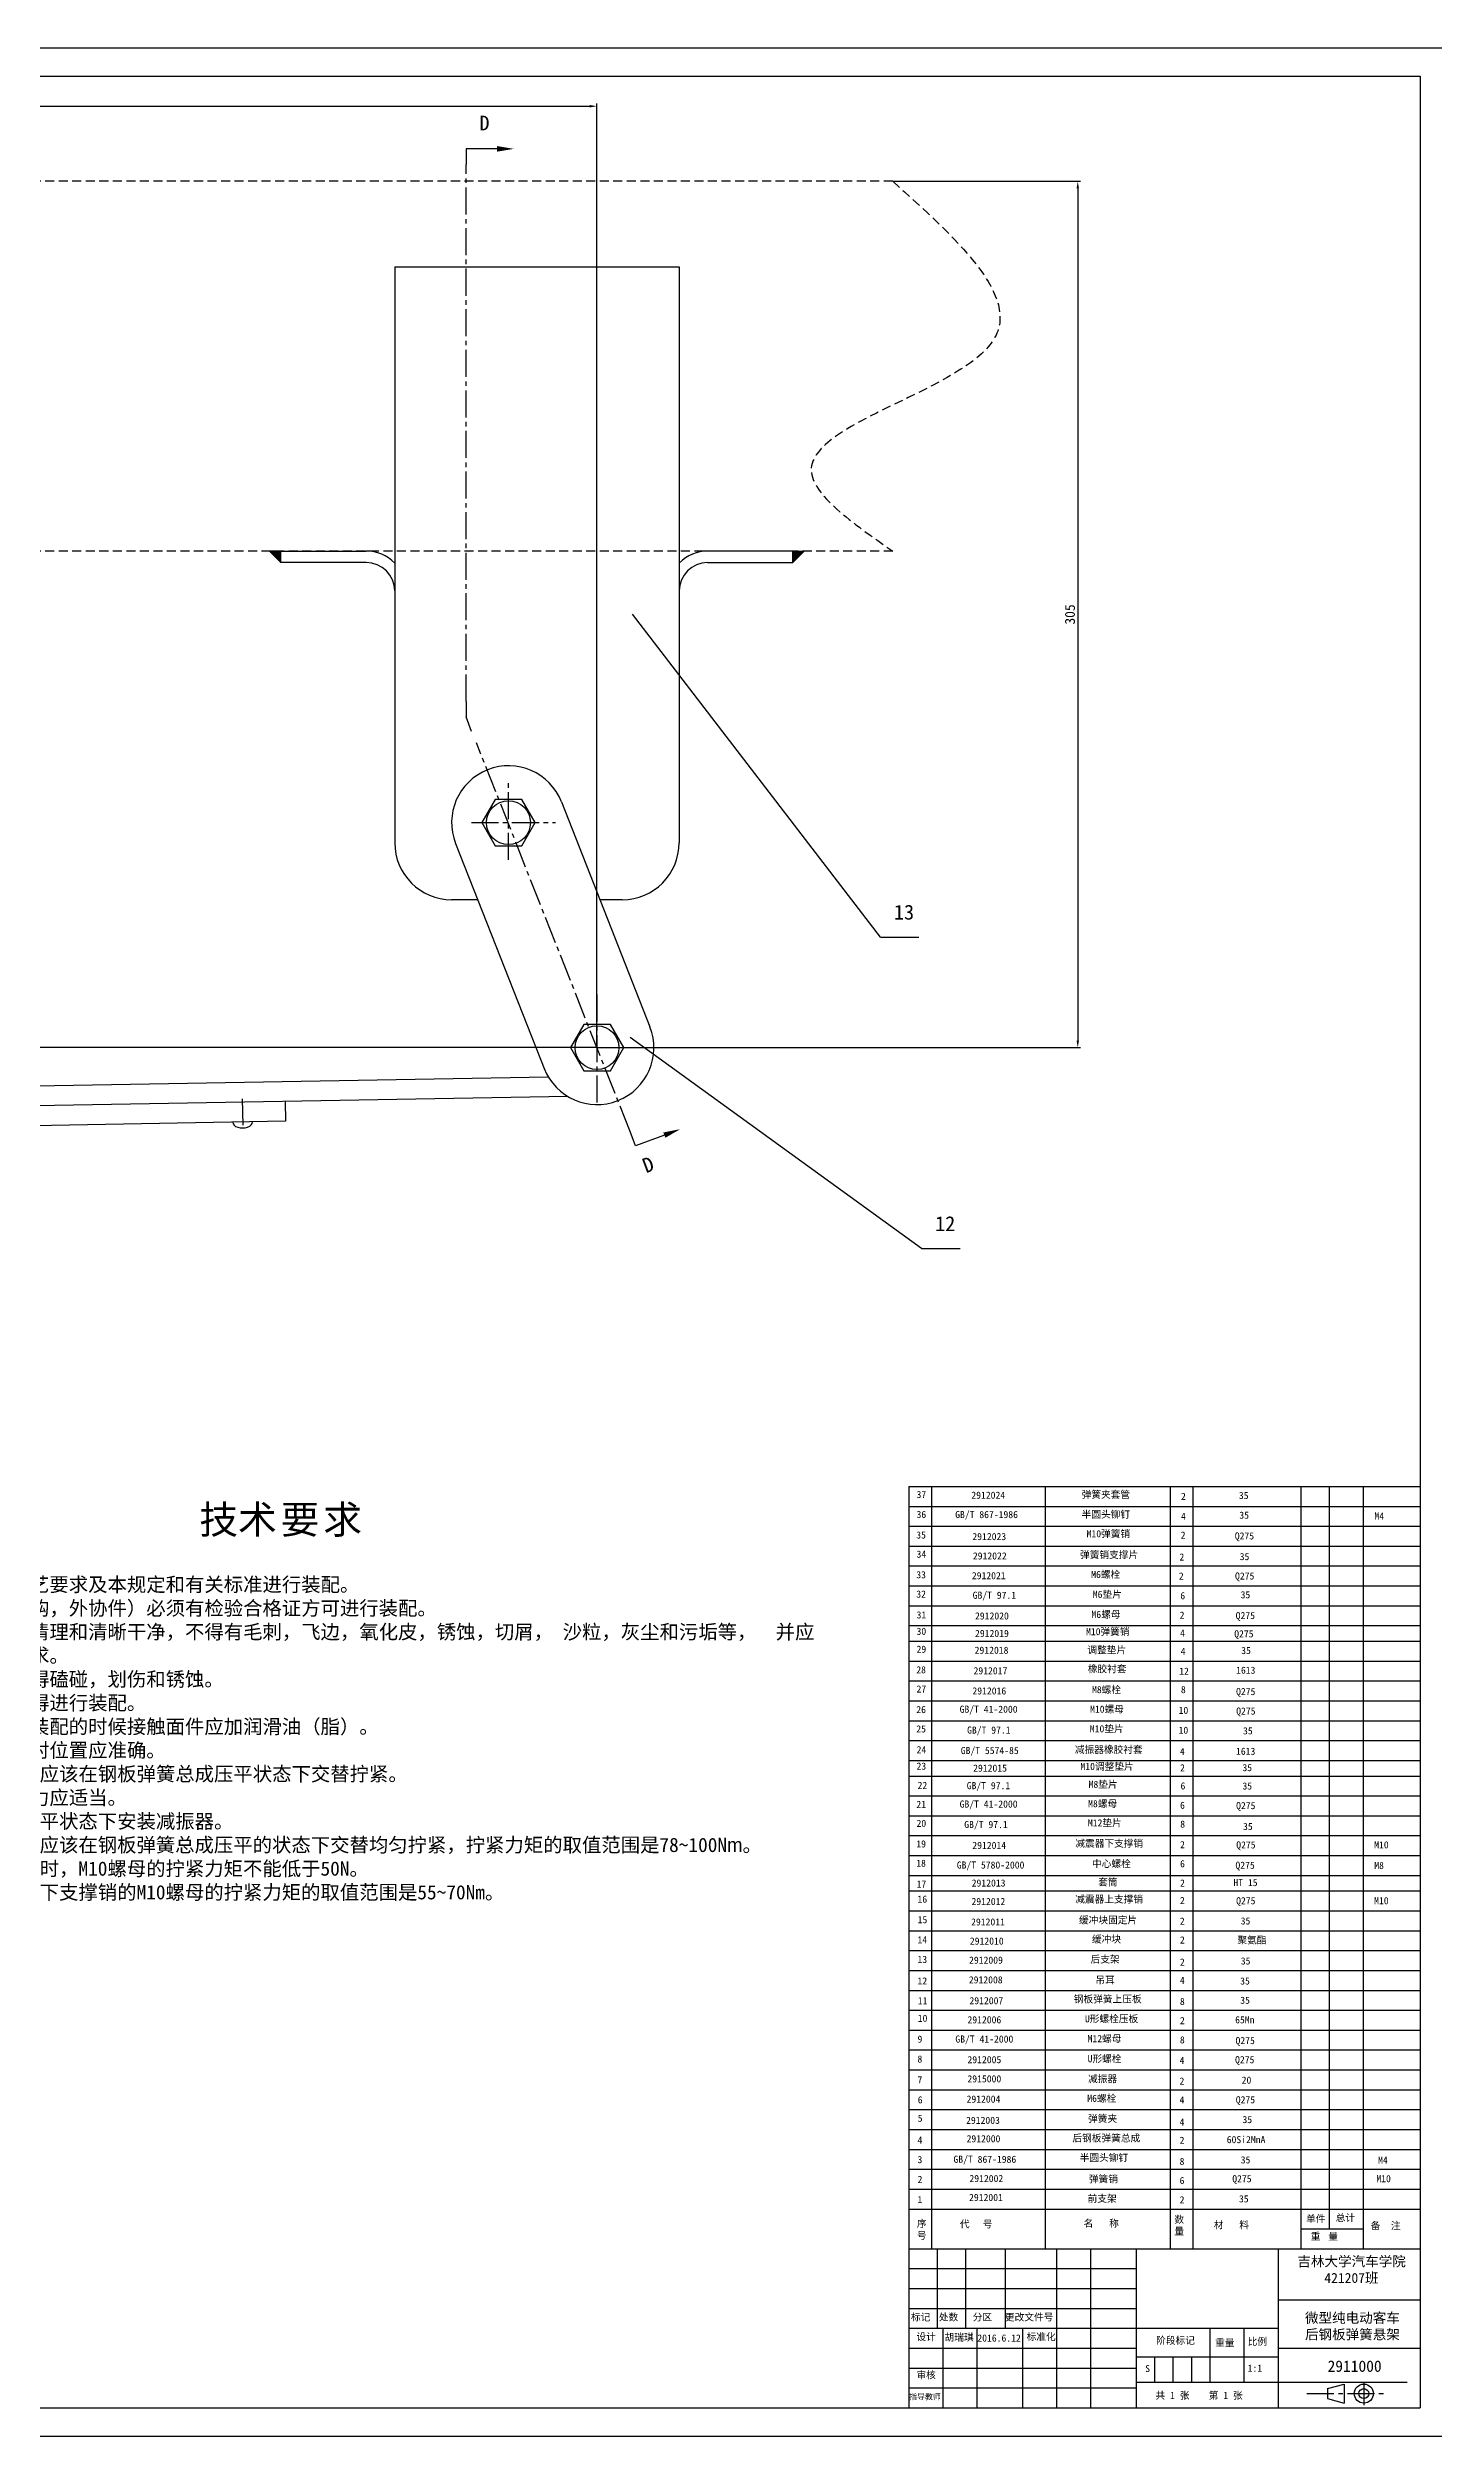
# Model space of a CAD drawing. Header units: millimetres. Extents: x -4667 to 8941, y -1665 to 5310.
# Drawn here: x -743 to -255, y 1433 to 2274 of the extents above; entities that cross this region are included whole.
import ezdxf

# ---------------------------------------------------------------- set-up
doc = ezdxf.new("R2010")
doc.units = ezdxf.units.MM
doc.linetypes.add('CENTER2', pattern=[28.575, 19.05, -3.175, 3.175, -3.175])
doc.linetypes.add('DASHED2', pattern=[9.525, 6.35, -3.175])
for name, color, linetype in [('尺寸', 4, 'CONTINUOUS'), ('尺寸标注', 3, 'CONTINUOUS'), ('文字', 3, 'CONTINUOUS'), ('点划线', 6, 'CENTER2'), ('细实线', 3, 'CONTINUOUS'), ('虚线', 4, 'DASHED2')]:
    doc.layers.add(name, color=color, linetype=linetype)
doc.layers.add('粗实线', color=2, linetype='CONTINUOUS', lineweight=30)
doc.styles.get("Standard").update_dxf_attribs({"font": '', "height": 3.5})
doc.styles.get('Standard').set_extended_font_data('SimSun')
doc.dimstyles.new('无偏差$0', dxfattribs={"dimtxt": 3.5, "dimasz": 2.5, "dimexe": 1, "dimexo": 0, "dimgap": 1, "dimtad": 1, "dimtoh": 1, "dimdec": 0, "dimzin": 0, "dimdsep": 46, "dimtxsty": 'Standard', "dimcen": 2.5, "dimclrd": 256, "dimadec": 0, "dimazin": 0, "dimtfac": 1, "dimtdec": 0, "dimtofl": 0, "dimtmove": 0, "dimatfit": 3, "dimfxl": 1, "dimtolj": 1, "dimtzin": 0, "dimarcsym": 0})

# ---------------------------------------------------------------- blocks, each defined once
blk = doc.blocks.new('*D143')
at = {"layer": '尺寸', "color": 0, "lineweight": -2, "ltscale": 0.5}
for p, q in [((-445.5, 2226.84), (-379.38, 2226.84)), ((-549.65, 1921.8), (-379.38, 1921.8))]:
    blk.add_line(p, q, dxfattribs=at)
at = {"layer": '尺寸', "lineweight": -2, "ltscale": 0.5}
blk.add_line((-380.38, 2224.34), (-380.38, 1924.3), dxfattribs=at)
at = {"layer": '尺寸', "ltscale": 0.5}
for points in [[(-380.8, 2224.34), (-379.97, 2224.34), (-380.38, 2226.84)], [(-380.8, 1924.3), (-379.97, 1924.3), (-380.38, 1921.8)]]:
    blk.add_solid(points, dxfattribs=at)
at = {"layer": '尺寸', "color": 0, "ltscale": 0.5, "insert": (-383.13, 2074.32), "char_height": 3.5, "attachment_point": 5, "rotation": 90}
blk.add_mtext('\\A1;305', dxfattribs=at)
blk = doc.blocks.new('*D145')
at = {"layer": '尺寸', "color": 0, "lineweight": -2, "ltscale": 0.5}
for p, q in [((-549.65, 1921.8), (-1848.86, 1921.8)), ((-1751.55, 1901.77), (-1848.86, 1901.77))]:
    blk.add_line(p, q, dxfattribs=at)
at = {"layer": '尺寸', "lineweight": -2, "ltscale": 0.5}
blk.add_line((-1847.86, 1919.3), (-1847.86, 1904.27), dxfattribs=at)
at = {"layer": '尺寸', "ltscale": 0.5}
for points in [[(-1848.28, 1919.3), (-1847.45, 1919.3), (-1847.86, 1921.8)], [(-1848.28, 1904.27), (-1847.45, 1904.27), (-1847.86, 1901.77)]]:
    blk.add_solid(points, dxfattribs=at)
at = {"layer": '尺寸', "color": 0, "ltscale": 0.5, "insert": (-1850.61, 1911.79), "char_height": 3.5, "attachment_point": 5, "rotation": 90}
blk.add_mtext('\\A1;20', dxfattribs=at)
blk = doc.blocks.new('*D146')
at = {"layer": '尺寸', "color": 0, "lineweight": -2, "ltscale": 0.5}
for p, q in [((-1751.55, 1901.77), (-1751.55, 2254.28)), ((-549.69, 1921.8), (-549.69, 2254.28))]:
    blk.add_line(p, q, dxfattribs=at)
at = {"layer": '尺寸', "lineweight": -2, "ltscale": 0.5}
blk.add_line((-1749.05, 2253.28), (-552.19, 2253.28), dxfattribs=at)
at = {"layer": '尺寸', "ltscale": 0.5}
for points in [[(-1749.05, 2253.7), (-1749.05, 2252.87), (-1751.55, 2253.28)], [(-552.19, 2253.7), (-552.19, 2252.87), (-549.69, 2253.28)]]:
    blk.add_solid(points, dxfattribs=at)
at = {"layer": '尺寸', "color": 0, "ltscale": 0.5, "insert": (-1193.69, 2256.03), "char_height": 3.5, "attachment_point": 5}
blk.add_mtext('\\A1;1200', dxfattribs=at)

msp = doc.modelspace()

# ---------------------------------------------------------------- hatches: boundary and pattern name
at = {"layer": '粗实线', "ltscale": 0.5}
for points in [[(-660.96, 2092.62), (-660.96, 2096.63), (-664.97, 2096.63)], [(-476.67, 2096.63), (-480.67, 2096.63), (-480.67, 2092.62)]]:
    msp.add_hatch(color=256, dxfattribs=at).paths.add_polyline_path(points)

# ---------------------------------------------------------------- linework, layer by layer
at = {"layer": '尺寸标注'}
for p, q in [((-439.87, 1753.29), (-259.87, 1753.29)), ((-439.87, 1739.29), (-259.87, 1739.29)), ((-439.87, 1732.29), (-259.87, 1732.29)), ((-439.87, 1725.29), (-259.87, 1725.29)), ((-439.87, 1718.29), (-259.87, 1718.29)), ((-439.87, 1705.82), (-259.87, 1705.82)), ((-439.87, 1691.82), (-259.87, 1691.82)), ((-439.87, 1684.82), (-259.87, 1684.82)), ((-439.87, 1677.82), (-259.87, 1677.82)), ((-439.87, 1670.82), (-259.87, 1670.82)), ((-439.88, 1651.34), (-259.88, 1651.34)), ((-439.88, 1644.34), (-259.88, 1644.34)), ((-439.88, 1637.34), (-259.88, 1637.34)), ((-439.88, 1630.34), (-259.88, 1630.34))]:
    msp.add_line(p, q, dxfattribs=at)
at = {"layer": '点划线', "ltscale": 0.5}
for p, q in [((-595.78, 2043.7), (-595.78, 2232.79)), ((-538.04, 1892.32), (-592.11, 2029.15)), ((-580.83, 1987.91), (-580.83, 2015.99)), ((-593.89, 2001.02), (-564.29, 2001.02)), ((-549.65, 1902.44), (-549.65, 1940.81)), ((-674.55, 1903.73), (-674.39, 1894.45)), ((-299.73, 1447.88), (-272.32, 1447.88)), ((-279.67, 1451.55), (-279.67, 1443.75))]:
    msp.add_line(p, q, dxfattribs=at)
at = {"layer": '粗实线'}
for p, q in [((-1990.88, 2263.87), (-259.88, 2263.87)), ((-259.88, 2263.87), (-259.88, 1442.87)), ((-439.88, 1767.29), (-439.88, 1498.87)), ((-439.87, 1767.29), (-259.87, 1767.29)), ((-439.87, 1767.29), (-259.87, 1767.29)), ((-431.88, 1767.29), (-431.88, 1498.87)), ((-391.88, 1767.29), (-391.88, 1498.87)), ((-347.88, 1767.29), (-347.88, 1498.87)), ((-339.88, 1767.29), (-339.88, 1498.87)), ((-301.88, 1767.29), (-301.88, 1498.87)), ((-291.88, 1767.29), (-291.88, 1505.87)), ((-279.88, 1767.29), (-279.88, 1498.87)), ((-259.88, 1555.06), (-259.88, 1498.87)), ((-439.88, 1512.87), (-259.88, 1512.87)), ((-301.88, 1505.87), (-279.88, 1505.87)), ((-439.88, 1498.87), (-439.88, 1442.87)), ((-439.88, 1498.87), (-259.88, 1498.87)), ((-429.88, 1498.87), (-429.88, 1470.87)), ((-419.88, 1498.87), (-419.88, 1470.87)), ((-405.96, 1498.87), (-405.96, 1470.87)), ((-387.88, 1498.87), (-387.88, 1470.87)), ((-375.88, 1498.87), (-375.88, 1442.87)), ((-359.88, 1498.87), (-359.88, 1442.87)), ((-309.88, 1498.87), (-309.88, 1442.87)), ((-259.88, 1498.87), (-259.88, 1442.87)), ((-309.88, 1480.87), (-259.88, 1480.87)), ((-439.88, 1477.87), (-359.88, 1477.87)), ((-439.88, 1470.87), (-309.88, 1470.87)), ((-439.88, 1463.87), (-359.88, 1463.87)), ((-427.88, 1470.87), (-427.88, 1442.87)), ((-415.88, 1470.87), (-415.88, 1442.87)), ((-399.88, 1470.87), (-399.88, 1442.87)), ((-387.88, 1470.87), (-387.88, 1442.87)), ((-333.88, 1470.87), (-333.88, 1451.87)), ((-321.88, 1470.87), (-321.88, 1451.87)), ((-309.88, 1463.87), (-259.88, 1463.87)), ((-359.88, 1460.87), (-309.88, 1460.87)), ((-359.88, 1451.87), (-309.88, 1451.87)), ((-1990.88, 1442.87), (-259.88, 1442.87))]:
    msp.add_line(p, q, dxfattribs=at)
at = {"layer": '粗实线', "ltscale": 0.5}
for p, q in [((-595.78, 2238.27), (-595.78, 2232.79)), ((-620.9, 2196.79), (-620.9, 2082.61)), ((-620.9, 2196.79), (-520.74, 2196.79)), ((-520.74, 2196.79), (-520.74, 2082.61)), ((-660.96, 2092.62), (-664.97, 2096.63)), ((-660.96, 2096.63), (-664.97, 2096.63)), ((-660.96, 2092.62), (-660.96, 2096.63)), ((-660.96, 2096.63), (-630.91, 2096.63)), ((-660.96, 2092.62), (-660.96, 2096.63)), ((-480.67, 2096.63), (-510.72, 2096.63)), ((-480.67, 2092.62), (-476.67, 2096.63)), ((-480.67, 2092.62), (-480.67, 2096.63)), ((-480.67, 2096.63), (-476.67, 2096.63)), ((-630.91, 2092.62), (-660.96, 2092.62)), ((-630.91, 2092.62), (-630.91, 2092.62)), ((-510.72, 2092.62), (-510.72, 2092.62)), ((-510.72, 2092.62), (-480.67, 2092.62)), ((-620.9, 2082.61), (-620.9, 1993.93)), ((-520.74, 2082.61), (-520.74, 1993.93)), ((-595.78, 2043.7), (-595.78, 2038.23)), ((-593.86, 2033.1), (-595.78, 2038.23)), ((-562.19, 2008.36), (-531.01, 1929.14)), ((-599.47, 1993.69), (-568.03, 1913.82)), ((-591.68, 1973.9), (-600.86, 1973.9)), ((-540.77, 1973.9), (-548.63, 1973.9)), ((-799.83, 1907.44), (-566.82, 1911.49)), ((-559.9, 1904.6), (-799.71, 1900.43)), ((-659.51, 1902.87), (-659.39, 1895.86)), ((-659.39, 1895.86), (-799.59, 1893.42)), ((-536.12, 1887.19), (-538.04, 1892.32)), ((-292.4, 1449.63), (-286.59, 1451.24)), ((-292.4, 1449.63), (-292.4, 1446.13)), ((-286.59, 1451.24), (-286.59, 1444.52)), ((-292.4, 1446.13), (-286.59, 1444.52))]:
    msp.add_line(p, q, dxfattribs=at)
for points in [[(-576.13, 1992.88), (-571.44, 2001.02), (-576.13, 2009.16), (-585.53, 2009.16), (-590.23, 2001.02), (-585.53, 1992.88)], [(-544.95, 1913.67), (-540.25, 1921.8), (-544.95, 1929.94), (-554.35, 1929.94), (-559.05, 1921.8), (-554.35, 1913.67)]]:
    msp.add_lwpolyline(points, close=True, dxfattribs=at)
for centre, radius in [((-580.83, 2001.02), 7.73), ((-549.65, 1921.8), 7.73), ((-279.67, 1447.88), 3.36), ((-279.67, 1447.88), 1.75)]:
    msp.add_circle(centre, radius, dxfattribs=at)
for centre, radius, start, end in [((-630.91, 2082.61), 14.02, 44.41531, 90), ((-510.72, 2082.61), 14.02, 90, 135), ((-630.91, 2082.61), 10.02, 0, 90), ((-510.72, 2082.61), 10.02, 90, 180), ((-580.83, 2001.02), 20.03, 21.48609, 201.48609), ((-600.86, 1993.93), 20.03, 180, 270), ((-540.77, 1993.93), 20.03, 270, 0), ((-549.65, 1921.8), 20.03, 201.48609, 21.48609)]:
    msp.add_arc(centre, radius, start, end, dxfattribs=at)
msp.add_ellipse((-674.41, 1895.59), major_axis=(-3.48, -0.11), ratio=0.595361, start_param=6.258506, end_param=9.400099, dxfattribs=at)
at = {"layer": '细实线'}
for p, q in [((-2015.88, 2273.87), (-249.88, 2273.87)), ((-439.87, 1760.29), (-259.87, 1760.29)), ((-439.87, 1746.29), (-259.87, 1746.29)), ((-439.87, 1712.82), (-259.87, 1712.82)), ((-439.87, 1698.82), (-259.87, 1698.82)), ((-439.88, 1665.34), (-259.88, 1665.34)), ((-439.88, 1658.34), (-259.88, 1658.34)), ((-439.88, 1624.87), (-259.88, 1624.87)), ((-439.88, 1617.87), (-259.88, 1617.87)), ((-439.88, 1610.87), (-259.88, 1610.87)), ((-439.88, 1603.87), (-259.88, 1603.87)), ((-439.88, 1596.87), (-259.88, 1596.87)), ((-439.88, 1589.87), (-259.88, 1589.87)), ((-439.88, 1582.87), (-259.88, 1582.87)), ((-439.88, 1575.87), (-259.88, 1575.87)), ((-439.88, 1568.87), (-259.88, 1568.87)), ((-439.88, 1561.87), (-259.88, 1561.87)), ((-439.88, 1554.87), (-259.88, 1554.87)), ((-439.88, 1547.87), (-259.88, 1547.87)), ((-439.88, 1540.87), (-259.88, 1540.87)), ((-439.88, 1533.87), (-259.88, 1533.87)), ((-439.88, 1526.87), (-259.88, 1526.87)), ((-439.88, 1519.87), (-259.88, 1519.87)), ((-439.88, 1512.87), (-259.88, 1512.87)), ((-439.88, 1491.87), (-359.88, 1491.87)), ((-439.88, 1484.87), (-359.88, 1484.87)), ((-439.88, 1456.87), (-359.88, 1456.87)), ((-353.38, 1460.87), (-353.38, 1451.87)), ((-346.88, 1460.87), (-346.88, 1451.87)), ((-340.38, 1460.87), (-340.38, 1451.87)), ((-439.88, 1449.87), (-359.88, 1449.87)), ((-2015.88, 1432.87), (-249.88, 1432.87))]:
    msp.add_line(p, q, dxfattribs=at)
at = {"layer": '细实线', "ltscale": 0.5}
for p, q in [((-449.86, 1960.73), (-537.19, 2074.41)), ((-449.86, 1960.73), (-436.29, 1960.73)), ((-435.35, 1851.07), (-538.04, 1925.32)), ((-435.35, 1851.07), (-421.78, 1851.07)), ((-309.88, 1451.87), (-264.38, 1451.87))]:
    msp.add_line(p, q, dxfattribs=at)
at = {"layer": '细实线', "linetype": 'ByBlock', "lineweight": -2, "ltscale": 0.5}
for points in [[(-584.92, 2238.27), (-595.78, 2238.27)], [(-525.95, 1891.01), (-536.12, 1887.19)]]:
    msp.add_lwpolyline(points, dxfattribs=at)
at = {"layer": '细实线', "ltscale": 0.5}
for points in [[(-584.92, 2239.26), (-578.94, 2238.27), (-584.92, 2237.27)], [(-525.6, 1890.07), (-520.35, 1893.1), (-526.3, 1891.94)]]:
    msp.add_solid(points, dxfattribs=at)
at = {"layer": '虚线', "ltscale": 0.5}
for p, q in [((-445.5, 2226.84), (-1346.79, 2226.84)), ((-445.5, 2096.63), (-1350.75, 2096.63))]:
    msp.add_line(p, q, dxfattribs=at)
msp.add_spline([(-445.5, 2226.84), (-409.53, 2171.93), (-474.23, 2125.14), (-445.5, 2096.63)], degree=3, dxfattribs=at)

# ---------------------------------------------------------------- texts
at = {"layer": '尺寸标注', "attachment_point": 1}
for s, insert, char_height, width in [('{\\fSimSun|b0|i0|c134|p54;弹簧夹套管}', (-379.02, 1765.71), 2.5, 39.018), ('37', (-437.15, 1765.7), 2.5, 11.0575), ('36', (-437.15, 1758.7), 2.5, 11.0575), ('{\\fSimSun|b0|i0|c134|p54;GB/T 867-1986}', (-423.55, 1758.65), 2.5, 39.018), ('{\\fSimSun|b0|i0|c134|p54;2912024}', (-417.86, 1765.47), 2.5, 39.018), ('{\\fSimSun|b0|i0|c134|p54;半圆头铆钉}', (-379.02, 1758.71), 2.5, 39.018), ('4', (-344.04, 1758.06), 2.5, 2.43), ('2', (-344.04, 1765.06), 2.5, 2.43), ('{\\fSimSun|b0|i0|c134|p54;35}', (-323.66, 1765.37), 2.5, 14.1495), ('{\\fSimSun|b0|i0|c134|p54;35}', (-323.49, 1758.44), 2.5, 14.1495), ('35', (-437.24, 1751.46), 2.5, 11.0575), ('{\\fSimSun|b0|i0|c134|p54;2912023}', (-417.5, 1750.9), 2.5, 39.018), ('{\\fSimSun|b0|i0|c134|p54;M10弹簧销}', (-377.27, 1751.89), 2.5, 39.018), ('2', (-344.14, 1751.4), 2.5, 1.9323), ('{\\fSimSun|b0|i0|c134|p54;Q275}', (-325.09, 1751.12), 2.5, 14.1495), ('34', (-437.15, 1744.7), 2.5, 11.0575), ('{\\fSimSun|b0|i0|c134|p54;2912022}', (-417.32, 1744.08), 2.5, 39.018), ('{\\fSimSun|b0|i0|c134|p54;弹簧销支撑片}', (-379.57, 1744.5), 2.5, 39.018), ('2', (-344.59, 1743.71), 2.5, 2.626), ('{\\fSimSun|b0|i0|c134|p54;35}', (-323.37, 1743.85), 2.5, 14.1495), ('33', (-437.24, 1737.46), 2.5, 11.0575), ('{\\fSimSun|b0|i0|c134|p54;2912021}', (-417.68, 1737.13), 2.5, 39.018), ('{\\fSimSun|b0|i0|c134|p54;M6螺栓}', (-375.65, 1737.55), 2.5, 39.018), ('2', (-344.78, 1736.98), 2.5, 2.626), ('{\\fSimSun|b0|i0|c134|p54;Q275}', (-325.01, 1737.02), 2.5, 14.1495), ('32', (-437.24, 1730.65), 2.5, 11.0575), ('{\\fSimSun|b0|i0|c134|p54;GB/T 97.1}', (-417.39, 1730.24), 2.5, 39.018), ('{\\fSimSun|b0|i0|c134|p54;M6垫片}', (-375.09, 1730.57), 2.5, 39.018), ('6', (-344.28, 1730.06), 2.5, 1.9323), ('{\\fSimSun|b0|i0|c134|p54;35}', (-323.05, 1730.41), 2.5, 14.1495), ('30', (-437.15, 1717.54), 2.5, 11.0575), ('31', (-437.14, 1723.32), 2.5, 11.0575), ('{\\fSimSun|b0|i0|c134|p54;2912020}', (-416.56, 1722.96), 2.5, 39.018), ('{\\fSimSun|b0|i0|c134|p54;2912019}', (-416.56, 1716.79), 2.5, 39.018), ('{\\fSimSun|b0|i0|c134|p54;M10弹簧销}', (-377.48, 1717.43), 2.5, 39.018), ('{\\fSimSun|b0|i0|c134|p54;M6螺母}', (-375.56, 1723.5), 2.5, 39.018), ('2', (-344.52, 1723.22), 2.5, 1.9323), ('4', (-344.35, 1716.94), 2.5, 1.9323), ('{\\fSimSun|b0|i0|c134|p54;Q275}', (-325.3, 1716.65), 2.5, 14.1495), ('{\\fSimSun|b0|i0|c134|p54;Q275}', (-324.78, 1723.09), 2.5, 14.1495), ('29', (-437.16, 1711.23), 2.5, 11.0575), ('{\\fSimSun|b0|i0|c134|p54;2912018}', (-416.69, 1710.88), 2.5, 39.018), ('{\\fSimSun|b0|i0|c134|p54;调整垫片}', (-376.99, 1710.99), 2.5, 39.018), ('4', (-344.13, 1710.5), 2.5, 1.9323), ('{\\fSimSun|b0|i0|c134|p54;35}', (-322.84, 1710.78), 2.5, 14.1495), ('28', (-437.24, 1703.99), 2.5, 11.0575), ('{\\fSimSun|b0|i0|c134|p54;2912017}', (-417.08, 1703.65), 2.5, 39.018), ('{\\fSimSun|b0|i0|c134|p54;橡胶衬套}', (-376.85, 1704.32), 2.5, 39.018), ('12', (-344.67, 1703.48), 2.5, 19.0704), ('{\\fSimSun|b0|i0|c134|p54;1613}', (-324.63, 1703.84), 2.5, 14.1495), ('27', (-437.16, 1697.23), 2.5, 11.0575), ('{\\fSimSun|b0|i0|c134|p54;2912016}', (-417.48, 1696.56), 2.5, 39.018), ('{\\fSimSun|b0|i0|c134|p54;M10螺母}', (-376.05, 1690.13), 2.5, 39.018), ('{\\fSimSun|b0|i0|c134|p54;M8螺栓}', (-375.37, 1697.01), 2.5, 39.018), ('8', (-344.07, 1697.02), 2.5, 2.626), ('{\\fSimSun|b0|i0|c134|p54;Q275}', (-324.64, 1696.34), 2.5, 14.1495), ('26', (-437.24, 1689.99), 2.5, 11.0575), ('25', (-437.24, 1683.18), 2.5, 11.0575), ('{\\fSimSun|b0|i0|c134|p54;GB/T 41-2000}', (-421.98, 1690.1), 2.5, 39.018), ('{\\fSimSun|b0|i0|c134|p54;GB/T 97.1}', (-419.35, 1682.77), 2.5, 39.018), ('{\\fSimSun|b0|i0|c134|p54;M10垫片}', (-376.14, 1683.22), 2.5, 39.018), ('10', (-344.89, 1682.7), 2.5, 1.9323), ('10', (-344.88, 1689.71), 2.5, 16.5343), ('{\\fSimSun|b0|i0|c134|p54;Q275}', (-324.6, 1689.45), 2.5, 14.1495), ('{\\fSimSun|b0|i0|c134|p54;35}', (-322.19, 1682.5), 2.5, 14.1495), ('24', (-437.14, 1675.85), 2.5, 11.0575), ('{\\fSimSun|b0|i0|c134|p54;GB/T 5574-85}', (-421.58, 1675.56), 2.5, 39.018), ('{\\fSimSun|b0|i0|c134|p54;减振器橡胶衬套}', (-381.4, 1675.9), 2.5, 39.018), ('4', (-344.42, 1675.21), 2.5, 10.0668), ('{\\fSimSun|b0|i0|c134|p54;1613}', (-324.66, 1675.31), 2.5, 14.1495), ('23', (-437.16, 1670.07), 2.5, 11.0575), ('{\\fSimSun|b0|i0|c134|p54;2912015}', (-417.22, 1669.37), 2.5, 39.018), ('{\\fSimSun|b0|i0|c134|p54;M10调整垫片}', (-379.44, 1669.96), 2.5, 39.018), ('2', (-344.36, 1669.47), 2.5, 1.9323), ('{\\fSimSun|b0|i0|c134|p54;35}', (-322.41, 1669.54), 2.5, 14.1495), ('22', (-436.79, 1663.29), 2.5, 24.2318), ('{\\fSimSun|b0|i0|c134|p54;GB/T 41-2000}', (-421.98, 1656.72), 2.5, 39.018), ('{\\fSimSun|b0|i0|c134|p54;GB/T 97.1}', (-419.48, 1663.2), 2.5, 39.018), ('{\\fSimSun|b0|i0|c134|p54;M8螺母}', (-376.73, 1656.84), 2.5, 39.018), ('{\\fSimSun|b0|i0|c134|p54;M8垫片}', (-376.56, 1663.65), 2.5, 39.018), ('6', (-344.2, 1663.1), 2.5, 1.9323), ('{\\fSimSun|b0|i0|c134|p54;35}', (-322.41, 1663.08), 2.5, 14.1495), ('21', (-437.22, 1656.6), 2.5, 24.2318), ('20', (-437.16, 1649.93), 2.5, 11.0575), ('{\\fSimSun|b0|i0|c134|p54;GB/T 97.1}', (-420.35, 1649.51), 2.5, 39.018), ('{\\fSimSun|b0|i0|c134|p54;M12垫片}', (-376.82, 1650.09), 2.5, 39.018), ('6', (-344.37, 1656.3), 2.5, 1.9323), ('8', (-344.3, 1649.66), 2.5, 16.5343), ('{\\fSimSun|b0|i0|c134|p54;Q275}', (-324.63, 1656.17), 2.5, 14.1495), ('{\\fSimSun|b0|i0|c134|p54;35}', (-322.19, 1648.83), 2.5, 14.1495), ('19', (-437.25, 1642.69), 2.5, 11.0575), ('{\\fSimSun|b0|i0|c134|p54;2912014}', (-417.52, 1642.16), 2.5, 39.018), ('{\\fSimSun|b0|i0|c134|p54;减震器下支撑销}', (-381.24, 1642.87), 2.5, 39.018), ('2', (-344.37, 1642.42), 2.5, 1.5327), ('{\\fSimSun|b0|i0|c134|p54;Q275}', (-324.59, 1642.32), 2.5, 14.1495), ('18', (-437.25, 1635.88), 2.5, 11.0575), ('{\\fSimSun|b0|i0|c134|p54;GB/T 5780-2000}', (-422.98, 1635.25), 2.5, 39.018), ('{\\fSimSun|b0|i0|c134|p54;中心螺栓}', (-375.36, 1635.71), 2.5, 39.018), ('6', (-344.37, 1635.69), 2.5, 19.0704), ('{\\fSimSun|b0|i0|c134|p54;Q275}', (-324.87, 1635.18), 2.5, 14.1495), ('17', (-437.14, 1628.55), 2.5, 11.0575), ('16', (-436.82, 1623.24), 2.5, 11.0575), ('{\\fSimSun|b0|i0|c134|p54;2912013}', (-417.73, 1628.92), 2.5, 39.018), ('{\\fSimSun|b0|i0|c134|p54;减震器上支撑销}', (-381.26, 1623.22), 2.5, 39.018), ('{\\fSimSun|b0|i0|c134|p54;套筒}', (-373.19, 1629.21), 2.5, 39.018), ('2', (-344.37, 1628.9), 2.5, 16.5343), ('{\\fSimSun|b0|i0|c134|p54;HT 15}', (-325.58, 1629.06), 2.5, 14.1495), ('15', (-436.79, 1616), 2.5, 24.2318), ('{\\fSimSun|b0|i0|c134|p54;2912011}', (-417.94, 1615.21), 2.5, 39.018), ('{\\fSimSun|b0|i0|c134|p54;2912012}', (-417.81, 1622.41), 2.5, 39.018), ('{\\fSimSun|b0|i0|c134|p54;缓冲块固定片}', (-379.96, 1615.88), 2.5, 21.9781), ('2', (-344.44, 1615.5), 2.5, 10.0668), ('2', (-344.42, 1622.74), 2.5, 8.5481), ('{\\fSimSun|b0|i0|c134|p54;Q275}', (-324.62, 1622.67), 2.5, 14.1495), ('{\\fSimSun|b0|i0|c134|p54;35}', (-323.02, 1615.56), 2.5, 14.1495), ('14', (-436.82, 1608.9), 2.5, 21.0972), ('{\\fSimSun|b0|i0|c134|p54;2912010}', (-418.38, 1608.48), 2.5, 14.1495), ('{\\fSimSun|b0|i0|c134|p54;缓冲块}', (-375.39, 1609.14), 2.5, 14.1495), ('2', (-344.42, 1608.86), 2.5, 2.626), ('{\\fSimSun|b0|i0|c134|p54;聚氨酯}', (-324.17, 1608.84), 2.5, 14.1495), ('13', (-436.82, 1602.02), 2.5, 14.0247), ('{\\fSimSun|b0|i0|c134|p54;2912009}', (-418.66, 1601.75), 2.5, 39.018), ('{\\fSimSun|b0|i0|c134|p54;后支架}', (-375.87, 1602.07), 2.5, 14.1495), ('2', (-344.42, 1601.07), 2.5, 1.9323), ('{\\fSimSun|b0|i0|c134|p54;35}', (-322.98, 1601.47), 2.5, 14.1495), ('12', (-436.82, 1594.43), 2.5, 34.9439), ('{\\fSimSun|b0|i0|c134|p54;2912008}', (-418.74, 1594.82), 2.5, 39.018), ('{\\fSimSun|b0|i0|c134|p54;吊耳}', (-374.19, 1594.76), 2.5, 39.018), ('4', (-344.42, 1594.65), 2.5, 2.43), ('{\\fSimSun|b0|i0|c134|p54;35}', (-323.2, 1594.42), 2.5, 14.1495), ('11', (-436.73, 1587.45), 2.5, 10.1906), ('10', (-436.73, 1581.28), 2.5, 14.11), ('{\\fSimSun|b0|i0|c134|p54;2912007}', (-418.52, 1587.48), 2.5, 39.018), ('{\\fSimSun|b0|i0|c134|p54;钢板弹簧上压板}', (-381.77, 1588.06), 2.5, 39.018), ('{\\fSimSun|b0|i0|c134|p54;U形螺栓压板}', (-377.86, 1581.12), 2.5, 39.018), ('8', (-344.42, 1587.2), 2.5, 1.5327), ('{\\fSimSun|b0|i0|c134|p54;35}', (-323.17, 1587.63), 2.5, 14.1495), ('9', (-436.82, 1573.95), 2.5, 11.2911), ('{\\fSimSun|b0|i0|c134|p54;GB/T 41-2000}', (-423.48, 1573.98), 2.5, 39.018), ('{\\fSimSun|b0|i0|c134|p54;2912006}', (-419.22, 1580.76), 2.5, 39.018), ('{\\fSimSun|b0|i0|c134|p54;M12螺母}', (-376.93, 1574.11), 2.5, 39.018), ('2', (-344.42, 1580.46), 2.5, 19.0704), ('8', (-344.42, 1573.68), 2.5, 16.5343), ('{\\fSimSun|b0|i0|c134|p54;65Mn}', (-324.97, 1580.76), 2.5, 14.1495), ('{\\fSimSun|b0|i0|c134|p54;Q275}', (-324.84, 1573.43), 2.5, 14.1495), ('8', (-436.82, 1566.94), 2.5, 16.3864), ('{\\fSimSun|b0|i0|c134|p54;2912005}', (-419.22, 1566.71), 2.5, 39.018), ('{\\fSimSun|b0|i0|c134|p54;U形螺栓}', (-376.92, 1567.05), 2.5, 39.018), ('4', (-344.53, 1566.43), 2.5, 8.5481), ('{\\fSimSun|b0|i0|c134|p54;Q275}', (-325, 1566.7), 2.5, 14.1495), ('7', (-436.82, 1559.62), 2.5, 2.2763), ('{\\fSimSun|b0|i0|c134|p54;2915000}', (-419.23, 1559.97), 2.5, 39.018), ('{\\fSimSun|b0|i0|c134|p54;减振器}', (-376.75, 1559.96), 2.5, 39.018), ('2', (-344.55, 1559.18), 2.5, 10.0668), ('{\\fSimSun|b0|i0|c134|p54;20}', (-322.67, 1559.51), 2.5, 14.1495), ('6', (-436.73, 1552.57), 2.5, 12.5423), ('{\\fSimSun|b0|i0|c134|p54;2912004}', (-419.54, 1552.82), 2.5, 39.018), ('{\\fSimSun|b0|i0|c134|p54;M6螺栓}', (-377.03, 1553.11), 2.5, 39.018), ('4', (-344.53, 1552.55), 2.5, 2.626), ('{\\fSimSun|b0|i0|c134|p54;Q275}', (-324.75, 1552.59), 2.5, 14.1495), ('5', (-436.73, 1546.09), 2.5, 6.6631), ('{\\fSimSun|b0|i0|c134|p54;2912003}', (-419.71, 1545.35), 2.5, 14.1495), ('{\\fSimSun|b0|i0|c134|p54;后钢板弹簧总成}', (-382.26, 1539.1), 2.5, 39.018), ('4', (-344.53, 1544.76), 2.5, 1.9323), ('{\\fSimSun|b0|i0|c134|p54;35}', (-322.39, 1545.62), 2.5, 14.1495), ('4', (-436.82, 1538.37), 2.5, 11.6225), ('3', (-436.82, 1531.53), 2.5, 19.4618), ('{\\fSimSun|b0|i0|c134|p54;GB/T 867-1986}', (-424.15, 1531.64), 2.5, 39.018), ('{\\fSimSun|b0|i0|c134|p54;2912000}', (-419.53, 1538.87), 2.5, 14.1495), ('{\\fSimSun|b0|i0|c134|p54;半圆头铆钉}', (-379.72, 1532.19), 2.5, 39.018), ('2', (-344.53, 1538.33), 2.5, 2.43), ('8', (-344.53, 1530.88), 2.5, 1.5327), ('{\\fSimSun|b0|i0|c134|p54;60Si2MnA}', (-327.93, 1538.56), 2.5, 14.1495), ('{\\fSimSun|b0|i0|c134|p54;35}', (-323.01, 1531.43), 2.5, 14.1495), ('2', (-436.79, 1524.55), 2.5, 4.1644), ('{\\fSimSun|b0|i0|c134|p54;2912002}', (-418.53, 1524.86), 2.5, 14.1495), ('6', (-344.53, 1524.15), 2.5, 19.0704), ('{\\fSimSun|b0|i0|c134|p54;Q275}', (-325.99, 1524.79), 2.5, 14.1495), ('1', (-436.82, 1517.46), 2.5, 2.4237), ('{\\fSimSun|b0|i0|c134|p54;2912001}', (-418.66, 1518.19), 2.5, 14.1495), ('{\\fSimSun|b0|i0|c134|p54;前支架}', (-376.91, 1517.82), 2.5, 14.1495), ('2', (-344.53, 1517.36), 2.5, 16.5343), ('{\\fSimSun|b0|i0|c134|p54;35}', (-323.63, 1517.71), 2.5, 14.1495), ('S', (-356.65, 1457.96), 2.5, 2.4237), ('{\\fSimSun|b0|i0|c134|p54;2911000}', (-292.43, 1459.54), 4, 14.1495)]:
    msp.add_mtext(s, dxfattribs=dict(at, insert=insert, char_height=char_height, width=width))
at = {"layer": '文字', "attachment_point": 1}
for s, insert, char_height, width in [('{\\fￋￎￌ￥|b0|i0|c134|p2;序号}', (-437.02, 1509), 2.5, 4.7075), ('{\\fￋￎￌ￥|b0|i0|c134|p2;代     号}', (-421.89, 1508.81), 2.5, 21.1119), ('{\\fￋￎￌ￥|b0|i0|c134|p2;名      称}', (-378.31, 1509.08), 2.5, 21.6532), ('{\\fￋￎￌ￥|b0|i0|c134|p2;数量}', (-346.37, 1510.44), 2.5, 5.4133), ('{\\fￋￎￌ￥|b0|i0|c134|p2;材      料}', (-332.48, 1508.54), 2.5, 31.3972), ('{\\fￋￎￌ￥|b0|i0|c134|p2;单件}', (-300, 1510.71), 2.5, 9.2026), ('{\\fￋￎￌ￥|b0|i0|c134|p2;总计}', (-289.57, 1511.03), 2.5, 8.932), ('{\\fￋￎￌ￥|b0|i0|c134|p2;备    注}', (-277.27, 1508.27), 2.5, 18.6759), ('{\\fￋￎￌ￥|b0|i0|c134|p2;重   量}', (-298.38, 1504.49), 2.5, 15.1572), ('{\\fSimSun|b0|i0|c134|p2;\\H1.4x;吉林大学汽车学院\\P    421207班}', (-303.07, 1496.2), 2.5, 40.7157), ('{\\fￋￎￌ￥|b0|i0|c134|p2;标记}', (-439.12, 1476.06), 2.5, 8.6973), ('{\\fￋￎￌ￥|b0|i0|c134|p2;处数}', (-429.29, 1476.06), 2.5, 8.6973), ('{\\fￋￎￌ￥|b0|i0|c134|p2;分区}', (-417.38, 1476.06), 2.5, 8.6973), ('{\\fￋￎￌ￥|b0|i0|c134|p2;更改文件号}', (-406.03, 1476.06), 2.5, 19.0962), ('{\\fￋￎￌ￥|b0|i0|c134|p2;设计}', (-437.19, 1469.12), 2.5, 9.7637), ('{\\fￋￎￌ￥|b0|i0|c134|p2;标准化 }', (-398.4, 1469.14), 2.5, 15.0266), ('阶段标记', (-352.78, 1467.85), 2.5, 15.9181), ('{\\fￋￎￌ￥|b0|i0|c134|p2;重量}', (-332.02, 1467.03), 2.5, 10.4857), ('{\\fￋￎￌ￥|b0|i0|c134|p2;比例}', (-320.56, 1467.46), 2.5, 9.1843), ('{\\fￋￎￌ￥|b0|i0|c134|p2;审核}', (-437.19, 1455.7), 2.5, 9.7637), ('1:1', (-320.56, 1458.08), 2.5, 9.1843), ('{\\fￋￎￌ￥|b0|i0|c134|p2;指导教师}', (-439.79, 1447.78), 2, 11.2021), ('共 1 张    第 1 张', (-352.99, 1448.49), 2.5, 37.1411)]:
    msp.add_mtext(s, dxfattribs=dict(at, insert=insert, char_height=char_height, width=width))
at = {"layer": '细实线', "ltscale": 0.5, "attachment_point": 1}
for s, insert, char_height in [('D', (-591.06, 2249.99), 5.23), ('13', (-445.13, 1972.12), 5.232), ('12', (-430.63, 1862.45), 5.232)]:
    msp.add_mtext_dynamic_manual_height_columns(s, width=62.7273, gutter_width=17.5, heights=[0], dxfattribs=dict(at, insert=insert, char_height=char_height)).dxf.set("width", 93.7711)
at = {"layer": '细实线', "ltscale": 0.5, "insert": (-534.24, 1882.44), "char_height": 5.23, "attachment_point": 1, "rotation": 20.55057}
msp.add_mtext_dynamic_manual_height_columns('D', width=62.7273, gutter_width=17.5, heights=[0], dxfattribs=at).dxf.set("width", 93.7711)
at = {"layer": '细实线', "color": 3, "linetype": 'Continuous', "lineweight": -3, "insert": (-810.65, 1760.64), "char_height": 5, "width": 337.0163, "attachment_point": 1}
msp.add_mtext('{\\fSimSun|b0|i0|c134|p54;\\H1.046x;                                  \\H1.911x;技\\T1.1;术要求\\H0.5232x;\\P\\T1;\\P}1.必须按照设计，工艺要求及本规定和有关标准进行装配。\\P2.所有零件（包括外购，外协件）必须有检验合格证方可进行装配。\\P3.零件在装配前必须清理和清晰干净，不得有毛刺，飞边，氧化皮，锈蚀，切屑， 沙粒，灰尘和污垢等，  并应符合相应清洁度的要求。\\P4.装配过程中零件不得磕碰，划伤和锈蚀。\\P5.油漆未干的零件不得进行装配。\\P6.相对运动的零件，装配的时候接触面件应加润滑油（脂）。\\P7.各零部件装配后相对位置应准确。\\P8.U型螺栓的固定螺母应该在钢板弹簧总成压平状态下交替拧紧。\\P9.其他紧固螺母拧紧力应适当。\\P10.钢板弹簧总成的压平状态下安装减振器。\\P{\\C256;11.U形螺栓的M12螺母应该在钢板弹簧总成压平的状态下交替均匀拧紧，拧紧力矩的取值范围是78~100N\\fGulim|b0|i0|c134|p34;m。\\P\\fSimSun|b0|i0|c134|p2;12.弹簧销与吊耳安装时，M10螺母的拧紧力矩不能低于50N。\\P13.减振器上支撑销和下支撑销的M10螺母的拧紧力矩的取值范围是55~70Nm。}', dxfattribs=at)
at = {"layer": '细实线', "ltscale": 0.5, "char_height": 2.5, "attachment_point": 1}
for s, width, insert in [('M4', 16.1066, (-275.9, 1758.14)), ('M10 ', 16.1066, (-276.01, 1642.35)), ('M8 ', 16.1066, (-275.98, 1635.09)), ('M10 ', 16.1066, (-276.03, 1622.69)), ('{\\fSimSun|b0|i0|c134|p54;\\C256;弹簧夹}', 26.2716, (-376.73, 1545.97)), ('M4 ', 16.1066, (-274.64, 1531.32)), ('弹簧销 ', 16.1066, (-376.46, 1524.71)), ('M10 ', 16.1066, (-275.26, 1524.82))]:
    msp.add_mtext_dynamic_manual_height_columns(s, width=width, gutter_width=17.5, heights=[0], dxfattribs=dict(at, insert=insert))
at = {"layer": '细实线', "attachment_point": 1}
for s, insert, char_height, width in [('  微型纯电动客车\\P  后钢板弹簧悬架', (-305.15, 1476.3), 3.5, 52.7719), ('胡瑞琪{\\fￋￎￌﾣﾤ|b0|i0|c134|p2; }', (-427.28, 1468.97), 2.5, 15.0266), ('2016.6.12{\\fￋￎￌﾣﾤ|b0|i0|c134|p2; }', (-415.74, 1468.69), 2.5, 15.0266)]:
    msp.add_mtext(s, dxfattribs=dict(at, insert=insert, char_height=char_height, width=width))

# ---------------------------------------------------------------- dimensions: what is measured, and where the dimension line sits
at = {"layer": '尺寸', "ltscale": 0.5}
dim = msp.add_linear_dim(base=(-549.69, 2253.28), p1=(-1751.55, 1901.77), p2=(-549.69, 1921.8), text='1200', dimstyle='无偏差$0', dxfattribs=at)
dim.commit()
dim.dimension.update_dxf_attribs({"geometry": '*D146', "text_midpoint": (-1193.69, 2253.28), "dimtype": 160})
for base, p1, p2, text, picture, middle in [((-380.38, 1921.8), (-445.5, 2226.84), (-549.65, 1921.8), '305', '*D143', (-383.13, 2074.32)), ((-1847.86, 1901.77), (-549.65, 1921.8), (-1751.55, 1901.77), '20', '*D145', (-1850.61, 1911.79))]:
    dim = msp.add_linear_dim(base=base, p1=p1, p2=p2, angle=90, text=text, dimstyle='无偏差$0', dxfattribs=at)
    dim.commit()
    dim.dimension.update_dxf_attribs({"geometry": picture, "text_midpoint": middle})

doc.saveas('drawing.dxf')
